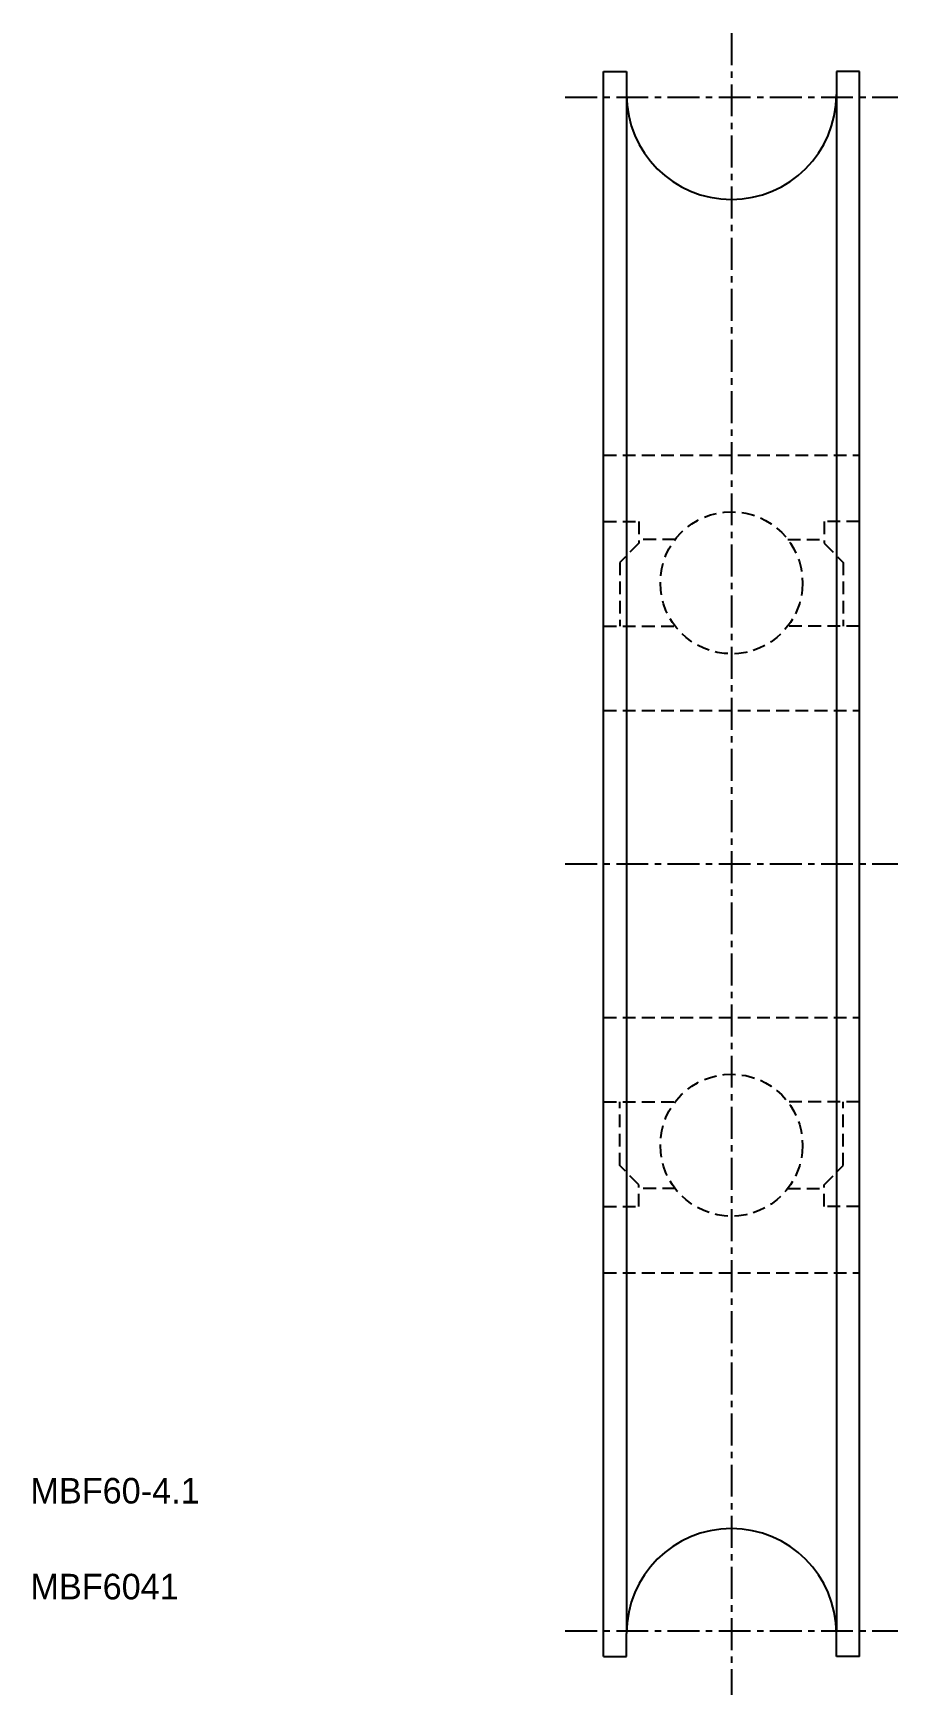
# Model space of a CAD drawing. Extents: x 2.6 to 36.4, y -1.2 to 63.8.
import ezdxf

# ---------------------------------------------------------------- set-up
doc = ezdxf.new("R2010")
doc.units = 0
doc.linetypes.add('CENTER', pattern=[2, 1.25, -0.25, 0.25, -0.25])
doc.linetypes.add('DASHED', pattern=[0.75, 0.5, -0.25])
doc.layers.get('0').update_dxf_attribs({"linetype": 'CONTINUOUS'})
doc.layers.add('CENTER', color=1, linetype='CENTER')

msp = doc.modelspace()

# ---------------------------------------------------------------- linework, layer by layer
at = {"color": 7, "linetype": 'CONTINUOUS'}
for p, q in [((24.903, 62.268), (25.803, 62.268)), ((24.903, 0.268), (24.903, 62.268)), ((25.803, 62.268), (25.803, 61.368)), ((34.903, 62.268), (34.003, 62.268)), ((34.003, 62.268), (34.003, 61.368)), ((34.903, 0.268), (34.903, 62.268)), ((25.803, 61.368), (25.803, 1.268)), ((34.003, 61.368), (34.003, 1.268)), ((25.803, 0.268), (25.803, 1.168)), ((34.003, 0.268), (34.003, 1.168)), ((24.903, 0.268), (25.803, 0.268)), ((34.903, 0.268), (34.003, 0.268))]:
    msp.add_line(p, q, dxfattribs=at)
at = {"color": 3, "linetype": 'DASHED'}
for p, q in [((24.903, 47.268), (34.903, 47.268)), ((24.903, 44.668), (26.286, 44.668)), ((26.286, 44.668), (26.286, 43.818)), ((33.52, 44.668), (33.52, 43.818)), ((34.903, 44.668), (33.52, 44.668)), ((26.286, 43.818), (25.536, 43.068)), ((27.705, 43.968), (26.286, 43.968)), ((32.1, 43.968), (33.52, 43.968)), ((33.52, 43.818), (34.27, 43.068)), ((25.536, 43.068), (25.536, 40.568)), ((34.27, 43.068), (34.27, 40.568)), ((24.903, 40.568), (27.705, 40.568)), ((34.903, 40.568), (32.1, 40.568)), ((24.903, 37.268), (34.903, 37.268)), ((24.903, 25.268), (34.903, 25.268)), ((24.903, 21.968), (27.705, 21.968)), ((25.536, 19.468), (25.536, 21.968)), ((34.903, 21.968), (32.1, 21.968)), ((34.27, 19.468), (34.27, 21.968)), ((26.286, 18.718), (25.536, 19.468)), ((33.52, 18.718), (34.27, 19.468)), ((26.286, 17.868), (26.286, 18.718)), ((27.705, 18.568), (26.286, 18.568)), ((32.1, 18.568), (33.52, 18.568)), ((33.52, 17.868), (33.52, 18.718)), ((24.903, 17.868), (26.286, 17.868)), ((34.903, 17.868), (33.52, 17.868)), ((24.903, 15.268), (34.903, 15.268))]:
    msp.add_line(p, q, dxfattribs=at)
for centre in [(29.903, 42.268), (29.903, 42.268), (29.903, 20.268), (29.903, 20.268)]:
    msp.add_circle(centre, 2.778, dxfattribs=at)
at = {"color": 7, "linetype": 'CONTINUOUS'}
for centre, start, end in [((29.903, 61.368), 180, 0), ((29.903, 1.168), 0, 180)]:
    msp.add_arc(centre, 4.1, start, end, dxfattribs=at)
at = {"layer": 'CENTER', "color": 1, "linetype": 'CENTER'}
for p, q in [((29.903, 63.768), (29.903, -1.232)), ((23.403, 61.268), (36.403, 61.268)), ((23.403, 31.268), (36.403, 31.268)), ((23.403, 1.268), (36.403, 1.268))]:
    msp.add_line(p, q, dxfattribs=at)

# ---------------------------------------------------------------- texts
at = {"color": 7, "linetype": 'CONTINUOUS'}
for s, p in [('MBF60-4.1', (2.5, 6.25)), ('MBF6041', (2.5, 2.5))]:
    msp.add_text(s, height=1, dxfattribs=at).set_placement(p)

doc.saveas('drawing.dxf')
